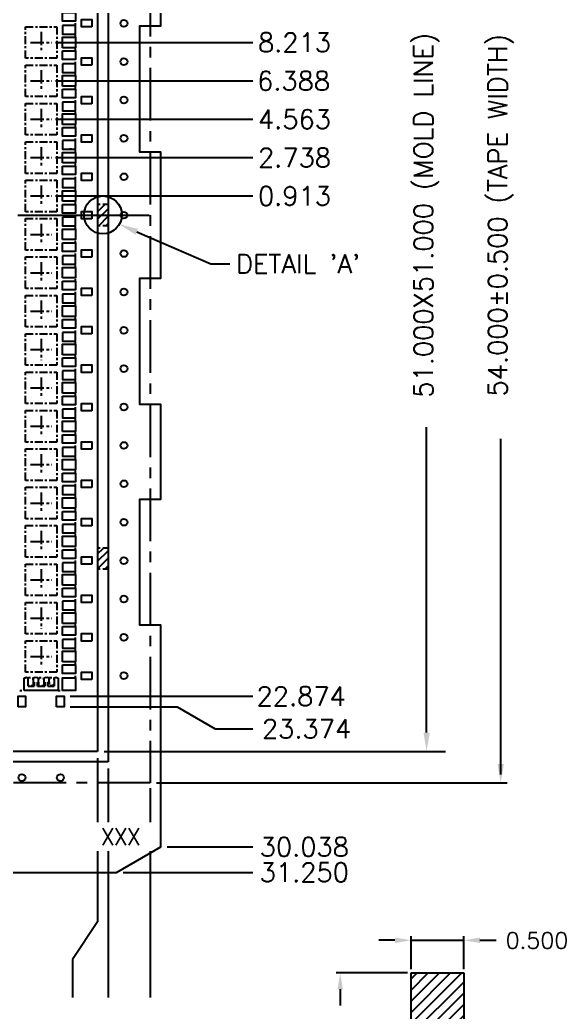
# Model space of a CAD drawing. Extents: x -116 to -15, y -123 to -4.
# Drawn here: x -40.78 to -14.79, y -82.95 to -35.76 of the extents above; entities that cross this region are included whole.
import ezdxf
from ezdxf.enums import TextEntityAlignment as Align

# ---------------------------------------------------------------- set-up
doc = ezdxf.new("R2010")
doc.units = 0
doc.header["$MEASUREMENT"] = 0
for name, pattern in [('CENTER', [2, 1.25, -0.25, 0.25, -0.25]), ('CENTERX2', [4, 2.5, -0.5, 0.5, -0.5]), ('HIDDEN', [0.375, 0.25, -0.125]), ('PHANTOM2', [1.25, 0.625, -0.125, 0.125, -0.125, 0.125, -0.125])]:
    doc.linetypes.add(name, pattern=pattern)
doc.layers.add('1', color=7, linetype='CONTINUOUS')
doc.layers.add('1D', color=4, linetype='CONTINUOUS')
doc.styles.get("Standard").update_dxf_attribs({"font": 'ROMANS.SHX'})

msp = doc.modelspace()

# ---------------------------------------------------------------- hatches: boundary and pattern name
at = {"layer": '1D', "linetype": 'ByBlock'}
h = msp.add_hatch(dxfattribs=at)
h.set_pattern_fill('ANSI31', color=256, scale=2, style=0)
h.set_pattern_definition([(45, (500.50223, 507.88547), (-0.176776695, 0.176776695), [])])
h.paths.add_polyline_path([(-88.074, -61.88), (-88.574, -61.88), (-88.574, -60.88), (-88.074, -60.88)])
h.paths.add_polyline_path([(-88.074, -29.22), (-88.574, -29.22), (-88.574, -28.22), (-88.074, -28.22)])
h.paths.add_polyline_path([(-88.074, -45.55), (-88.574, -45.55), (-88.574, -44.55), (-88.074, -44.55)])
h.paths.add_polyline_path([(-79.404, -19.55), (-79.404, -19.05), (-78.404, -19.05), (-78.404, -19.55)])
h.paths.add_polyline_path([(-46.744, -19.55), (-46.744, -19.05), (-45.744, -19.05), (-45.744, -19.55)])
h.paths.add_polyline_path([(-63.074, -19.55), (-63.074, -19.05), (-62.074, -19.05), (-62.074, -19.55)])
h.paths.add_polyline_path([(-37.074, -28.22), (-36.574, -28.22), (-36.574, -29.22), (-37.074, -29.22)])
h.paths.add_polyline_path([(-37.074, -60.88), (-36.574, -60.88), (-36.574, -61.88), (-37.074, -61.88)])
h.paths.add_polyline_path([(-37.074, -44.55), (-36.574, -44.55), (-36.574, -45.55), (-37.074, -45.55)])
h.paths.add_polyline_path([(-45.744, -70.55), (-45.744, -71.05), (-46.744, -71.05), (-46.744, -70.55)])
h.paths.add_polyline_path([(-78.404, -70.55), (-78.404, -71.05), (-79.404, -71.05), (-79.404, -70.55)])
h.paths.add_polyline_path([(-62.074, -70.55), (-62.074, -71.05), (-63.074, -71.05), (-63.074, -70.55)])
h = msp.add_hatch(dxfattribs=at)
h.set_pattern_fill('ANSI31', color=256, scale=3, style=0)
h.set_pattern_definition([(45, (1.05578, 4.43107), (-0.265165, 0.265165), [])])
h.paths.add_polyline_path([(-22.162, -88.584), (-22.162, -81.084), (-19.662, -81.084), (-19.662, -88.584)])

# ---------------------------------------------------------------- linework, layer by layer
at = {"layer": '1', "linetype": 'ByBlock'}
for p, q in [((-40.572, -67.648), (-40.572, -67.052)), ((-40.572, -67.052), (-40.511, -67.052)), ((-39.011, -67.052), (-38.95, -67.052)), ((-38.95, -67.052), (-38.95, -67.648)), ((-38.95, -67.648), (-40.572, -67.648))]:
    msp.add_line(p, q, dxfattribs=at)
at = {"layer": '1'}
for p, q in [((-40.386, -67.423), (-40.386, -67.128)), ((-40.386, -67.423), (-40.386, -67.448)), ((-40.386, -67.448), (-40.086, -67.448)), ((-40.136, -67.128), (-40.136, -67.263)), ((-40.136, -67.263), (-40.086, -67.263)), ((-39.936, -67.263), (-39.886, -67.263)), ((-39.936, -67.448), (-39.586, -67.448)), ((-39.886, -67.263), (-39.886, -67.128)), ((-39.636, -67.128), (-39.636, -67.263)), ((-39.636, -67.263), (-39.586, -67.263)), ((-39.436, -67.263), (-39.386, -67.263)), ((-39.436, -67.448), (-39.136, -67.448)), ((-39.386, -67.263), (-39.386, -67.128)), ((-39.136, -67.128), (-39.136, -67.448)), ((-39.136, -67.323), (-39.136, -67.448))]:
    msp.add_line(p, q, dxfattribs=at)
at = {"layer": '1', "linetype": 'Continuous'}
for p, q in [((-22.162, -88.584), (-22.162, -81.084)), ((-22.162, -81.084), (-19.662, -81.084)), ((-19.662, -81.084), (-19.662, -88.584))]:
    msp.add_line(p, q, dxfattribs=at)
at = {"layer": '1', "linetype": 'ByBlock'}
msp.add_lwpolyline([(-91.074, -76.3), (-36.174, -76.3), (-34.074, -75.088), (-34.074, -64.55), (-35.074, -64.55), (-35.074, -58.55), (-34.074, -58.55), (-34.074, -54.05), (-35.074, -54.05), (-35.074, -48.05), (-34.074, -48.05), (-34.074, -42.05), (-35.074, -42.05), (-35.074, -36.05), (-34.074, -36.05), (-34.074, -31.55), (-35.074, -31.55), (-35.074, -25.55), (-34.074, -25.55), (-34.074, -15.013), (-36.174, -13.8), (-91.074, -13.8)], dxfattribs=at)
for points in [[(-36.574, -71.05), (-88.574, -71.05), (-88.574, -19.05), (-36.574, -19.05)], [(-37.074, -70.55), (-88.074, -70.55), (-88.074, -19.55), (-37.074, -19.55)], [(-38.747, -35.413), (-38.126, -35.413), (-38.126, -35.824), (-38.747, -35.824)], [(-37.35, -36.1), (-37.85, -36.1), (-37.85, -35.75), (-37.35, -35.75)], [(-38.747, -36.027), (-38.747, -36.438), (-38.126, -36.438), (-38.126, -36.027)], [(-38.747, -37.088), (-38.747, -36.588), (-38.126, -36.588), (-38.126, -37.088)], [(-38.747, -37.238), (-38.126, -37.238), (-38.126, -37.649), (-38.747, -37.649)], [(-37.35, -37.925), (-37.85, -37.925), (-37.85, -37.575), (-37.35, -37.575)], [(-38.747, -37.852), (-38.747, -38.263), (-38.126, -38.263), (-38.126, -37.852)], [(-38.747, -38.913), (-38.747, -38.413), (-38.126, -38.413), (-38.126, -38.913)], [(-38.747, -39.063), (-38.126, -39.063), (-38.126, -39.474), (-38.747, -39.474)], [(-37.35, -39.75), (-37.85, -39.75), (-37.85, -39.4), (-37.35, -39.4)], [(-38.747, -39.677), (-38.747, -40.088), (-38.126, -40.088), (-38.126, -39.677)], [(-38.747, -40.738), (-38.747, -40.238), (-38.126, -40.238), (-38.126, -40.738)], [(-38.747, -40.888), (-38.126, -40.888), (-38.126, -41.299), (-38.747, -41.299)], [(-38.747, -41.502), (-38.747, -41.913), (-38.126, -41.913), (-38.126, -41.502)], [(-37.35, -41.575), (-37.85, -41.575), (-37.85, -41.225), (-37.35, -41.225)], [(-38.747, -42.563), (-38.747, -42.063), (-38.126, -42.063), (-38.126, -42.563)], [(-38.747, -42.713), (-38.126, -42.713), (-38.126, -43.124), (-38.747, -43.124)], [(-38.747, -43.327), (-38.747, -43.738), (-38.126, -43.738), (-38.126, -43.327)], [(-37.35, -43.4), (-37.85, -43.4), (-37.85, -43.05), (-37.35, -43.05)], [(-38.747, -44.388), (-38.747, -43.888), (-38.126, -43.888), (-38.126, -44.388)], [(-38.747, -44.538), (-38.126, -44.538), (-38.126, -44.949), (-38.747, -44.949)], [(-38.747, -45.152), (-38.747, -45.563), (-38.126, -45.563), (-38.126, -45.152)], [(-37.35, -45.225), (-37.85, -45.225), (-37.85, -44.875), (-37.35, -44.875)], [(-38.747, -46.213), (-38.747, -45.713), (-38.126, -45.713), (-38.126, -46.213)], [(-38.747, -46.363), (-38.126, -46.363), (-38.126, -46.774), (-38.747, -46.774)], [(-37.35, -47.05), (-37.85, -47.05), (-37.85, -46.7), (-37.35, -46.7)], [(-38.747, -46.977), (-38.747, -47.388), (-38.126, -47.388), (-38.126, -46.977)], [(-38.747, -48.038), (-38.747, -47.538), (-38.126, -47.538), (-38.126, -48.038)], [(-38.747, -48.188), (-38.126, -48.188), (-38.126, -48.599), (-38.747, -48.599)], [(-37.35, -48.875), (-37.85, -48.875), (-37.85, -48.525), (-37.35, -48.525)], [(-38.747, -48.802), (-38.747, -49.213), (-38.126, -49.213), (-38.126, -48.802)], [(-38.747, -49.863), (-38.747, -49.363), (-38.126, -49.363), (-38.126, -49.863)], [(-38.747, -50.013), (-38.126, -50.013), (-38.126, -50.424), (-38.747, -50.424)], [(-37.35, -50.7), (-37.85, -50.7), (-37.85, -50.35), (-37.35, -50.35)], [(-38.747, -50.627), (-38.747, -51.038), (-38.126, -51.038), (-38.126, -50.627)], [(-38.747, -51.688), (-38.747, -51.188), (-38.126, -51.188), (-38.126, -51.688)], [(-38.747, -51.838), (-38.126, -51.838), (-38.126, -52.249), (-38.747, -52.249)], [(-37.35, -52.525), (-37.85, -52.525), (-37.85, -52.175), (-37.35, -52.175)], [(-38.747, -52.452), (-38.747, -52.863), (-38.126, -52.863), (-38.126, -52.452)], [(-38.747, -53.513), (-38.747, -53.013), (-38.126, -53.013), (-38.126, -53.513)], [(-38.747, -53.663), (-38.126, -53.663), (-38.126, -54.074), (-38.747, -54.074)], [(-37.35, -54.35), (-37.85, -54.35), (-37.85, -54), (-37.35, -54)], [(-38.747, -54.277), (-38.747, -54.688), (-38.126, -54.688), (-38.126, -54.277)], [(-38.747, -55.338), (-38.747, -54.838), (-38.126, -54.838), (-38.126, -55.338)], [(-38.747, -55.488), (-38.126, -55.488), (-38.126, -55.899), (-38.747, -55.899)], [(-38.747, -56.102), (-38.747, -56.513), (-38.126, -56.513), (-38.126, -56.102)], [(-37.35, -56.175), (-37.85, -56.175), (-37.85, -55.825), (-37.35, -55.825)], [(-38.747, -57.163), (-38.747, -56.663), (-38.126, -56.663), (-38.126, -57.163)], [(-38.747, -57.313), (-38.126, -57.313), (-38.126, -57.724), (-38.747, -57.724)], [(-38.747, -57.927), (-38.747, -58.338), (-38.126, -58.338), (-38.126, -57.927)], [(-37.35, -58), (-37.85, -58), (-37.85, -57.65), (-37.35, -57.65)], [(-38.747, -58.988), (-38.747, -58.488), (-38.126, -58.488), (-38.126, -58.988)], [(-38.747, -59.138), (-38.126, -59.138), (-38.126, -59.549), (-38.747, -59.549)], [(-38.747, -59.752), (-38.747, -60.163), (-38.126, -60.163), (-38.126, -59.752)], [(-37.35, -59.825), (-37.85, -59.825), (-37.85, -59.475), (-37.35, -59.475)], [(-38.747, -60.813), (-38.747, -60.313), (-38.126, -60.313), (-38.126, -60.813)], [(-38.747, -60.963), (-38.126, -60.963), (-38.126, -61.374), (-38.747, -61.374)], [(-37.35, -61.65), (-37.85, -61.65), (-37.85, -61.3), (-37.35, -61.3)], [(-38.747, -61.577), (-38.747, -61.988), (-38.126, -61.988), (-38.126, -61.577)], [(-38.747, -62.638), (-38.747, -62.138), (-38.126, -62.138), (-38.126, -62.638)], [(-38.747, -62.788), (-38.126, -62.788), (-38.126, -63.199), (-38.747, -63.199)], [(-37.35, -63.475), (-37.85, -63.475), (-37.85, -63.125), (-37.35, -63.125)], [(-38.747, -63.402), (-38.747, -63.813), (-38.126, -63.813), (-38.126, -63.402)], [(-38.747, -64.463), (-38.747, -63.963), (-38.126, -63.963), (-38.126, -64.463)], [(-38.747, -64.613), (-38.126, -64.613), (-38.126, -65.024), (-38.747, -65.024)], [(-37.35, -65.3), (-37.85, -65.3), (-37.85, -64.95), (-37.35, -64.95)], [(-38.747, -65.227), (-38.747, -65.638), (-38.126, -65.638), (-38.126, -65.227)], [(-38.747, -66.288), (-38.747, -65.788), (-38.126, -65.788), (-38.126, -66.288)], [(-38.747, -66.438), (-38.126, -66.438), (-38.126, -66.849), (-38.747, -66.849)], [(-37.35, -67.125), (-37.85, -67.125), (-37.85, -66.775), (-37.35, -66.775)], [(-38.126, -67.052), (-38.126, -67.648), (-38.747, -67.648), (-38.747, -67.052)], [(-40.849, -68.424), (-40.849, -67.924), (-40.499, -67.924), (-40.499, -68.424)], [(-39.024, -68.424), (-39.024, -67.924), (-38.674, -67.924), (-38.674, -68.424)]]:
    msp.add_lwpolyline(points, close=True, dxfattribs=at)
at = {"layer": '1'}
for points in [[(-40.086, -67.263), (-40.086, -67.448)], [(-39.936, -67.448), (-39.936, -67.263)], [(-39.586, -67.263), (-39.586, -67.448)], [(-39.436, -67.448), (-39.436, -67.263)]]:
    msp.add_lwpolyline(points, dxfattribs=at)
for centre in [(-35.824, -35.925), (-35.824, -37.75), (-35.824, -39.575), (-35.824, -41.4), (-35.824, -43.225), (-35.824, -45.05), (-35.824, -46.875), (-35.824, -48.7), (-35.824, -50.525), (-35.824, -52.35), (-35.824, -54.175), (-35.824, -56), (-35.824, -57.825), (-35.824, -59.65), (-35.824, -61.475), (-35.824, -63.3), (-35.824, -65.125), (-35.824, -66.95), (-40.674, -71.8), (-38.849, -71.8)]:
    msp.add_circle(centre, 0.163, dxfattribs=at)
for centre, start, end in [((-40.461, -67.127), 326.4668, 123.5996), ((-40.061, -67.127), 56.4004, 213.5332), ((-39.961, -67.127), 326.4668, 123.5996), ((-39.561, -67.127), 56.4004, 213.5332), ((-39.461, -67.127), 326.4668, 123.5996), ((-39.061, -67.127), 56.4004, 213.5332)]:
    msp.add_arc(centre, 0.0901, start, end, dxfattribs=at)
at = {"layer": '1D', "color": 2, "linetype": 'CENTERX2'}
for p, q in [((-34.574, -18.05), (-34.574, -72.05)), ((-34.574, -72.05), (-91.074, -72.05))]:
    msp.add_line(p, q, dxfattribs=at)
at = {"layer": '1D', "linetype": 'HIDDEN', "ltscale": 0.4}
for p, q in [((-38.126, -36.027), (-38.126, -35.824)), ((-38.126, -36.027), (-38.126, -35.824)), ((-38.126, -36.588), (-38.126, -36.438)), ((-38.126, -37.238), (-38.126, -37.088)), ((-38.126, -37.852), (-38.126, -37.649)), ((-38.126, -37.852), (-38.126, -37.649)), ((-38.126, -38.413), (-38.126, -38.263)), ((-38.126, -39.063), (-38.126, -38.913)), ((-38.126, -39.677), (-38.126, -39.474)), ((-38.126, -39.677), (-38.126, -39.474)), ((-38.126, -40.238), (-38.126, -40.088)), ((-38.126, -40.888), (-38.126, -40.738)), ((-38.126, -41.502), (-38.126, -41.299)), ((-38.126, -41.502), (-38.126, -41.299)), ((-38.311, -41.913), (-38.461, -41.913)), ((-38.126, -42.063), (-38.126, -41.913)), ((-38.561, -42.713), (-38.311, -42.713)), ((-38.126, -42.713), (-38.126, -42.563)), ((-38.126, -43.327), (-38.126, -43.124)), ((-38.126, -43.327), (-38.126, -43.124)), ((-38.126, -43.888), (-38.126, -43.738)), ((-38.126, -44.538), (-38.126, -44.388)), ((-38.126, -45.152), (-38.126, -44.949)), ((-38.126, -45.152), (-38.126, -44.949)), ((-38.126, -45.713), (-38.126, -45.563)), ((-38.126, -46.363), (-38.126, -46.213)), ((-38.126, -46.977), (-38.126, -46.774)), ((-38.126, -46.977), (-38.126, -46.774)), ((-38.126, -47.538), (-38.126, -47.388)), ((-38.126, -48.188), (-38.126, -48.038)), ((-38.126, -48.802), (-38.126, -48.599)), ((-38.126, -48.802), (-38.126, -48.599)), ((-38.126, -49.363), (-38.126, -49.213)), ((-38.126, -50.013), (-38.126, -49.863)), ((-38.126, -50.627), (-38.126, -50.424)), ((-38.126, -50.627), (-38.126, -50.424)), ((-38.126, -51.188), (-38.126, -51.038)), ((-38.126, -51.838), (-38.126, -51.688)), ((-38.126, -52.452), (-38.126, -52.249)), ((-38.126, -52.452), (-38.126, -52.249)), ((-38.126, -53.013), (-38.126, -52.863)), ((-38.126, -53.663), (-38.126, -53.513)), ((-38.126, -54.277), (-38.126, -54.074)), ((-38.126, -54.277), (-38.126, -54.074)), ((-38.126, -54.838), (-38.126, -54.688)), ((-38.126, -55.488), (-38.126, -55.338)), ((-38.126, -56.102), (-38.126, -55.899)), ((-38.126, -56.102), (-38.126, -55.899)), ((-38.126, -56.663), (-38.126, -56.513)), ((-38.126, -57.313), (-38.126, -57.163)), ((-38.126, -57.927), (-38.126, -57.724)), ((-38.126, -57.927), (-38.126, -57.724)), ((-38.126, -58.488), (-38.126, -58.338)), ((-38.126, -59.138), (-38.126, -58.988)), ((-38.126, -59.752), (-38.126, -59.549)), ((-38.126, -59.752), (-38.126, -59.549)), ((-38.126, -60.313), (-38.126, -60.163)), ((-38.126, -60.963), (-38.126, -60.813)), ((-38.126, -61.577), (-38.126, -61.374)), ((-38.126, -61.577), (-38.126, -61.374)), ((-38.126, -62.138), (-38.126, -61.988)), ((-38.126, -62.788), (-38.126, -62.638)), ((-38.126, -63.402), (-38.126, -63.199)), ((-38.126, -63.402), (-38.126, -63.199)), ((-38.126, -63.963), (-38.126, -63.813)), ((-38.126, -64.613), (-38.126, -64.463)), ((-38.126, -65.227), (-38.126, -65.024)), ((-38.126, -65.227), (-38.126, -65.024)), ((-38.126, -65.788), (-38.126, -65.638)), ((-38.126, -66.438), (-38.126, -66.288)), ((-38.126, -67.052), (-38.126, -66.849)), ((-40.775, -67.648), (-40.572, -67.648)), ((-38.95, -67.648), (-38.747, -67.648))]:
    msp.add_line(p, q, dxfattribs=at)
at = {"layer": '1D', "linetype": 'CENTER', "ltscale": 0.5}
for p, q in [((-39.761, -36.337), (-39.761, -37.339)), ((-40.262, -36.838), (-39.26, -36.838)), ((-39.761, -38.162), (-39.761, -39.164)), ((-40.262, -38.663), (-39.26, -38.663)), ((-39.761, -39.987), (-39.761, -40.989)), ((-40.262, -40.488), (-39.26, -40.488)), ((-39.761, -41.812), (-39.761, -42.814)), ((-40.262, -42.313), (-39.26, -42.313)), ((-39.761, -43.637), (-39.761, -44.639)), ((-40.262, -44.138), (-39.26, -44.138)), ((-39.761, -45.462), (-39.761, -46.464)), ((-40.262, -45.963), (-39.26, -45.963)), ((-39.761, -47.287), (-39.761, -48.289)), ((-40.262, -47.788), (-39.26, -47.788)), ((-39.761, -49.112), (-39.761, -50.114)), ((-40.262, -49.613), (-39.26, -49.613)), ((-39.761, -50.937), (-39.761, -51.939)), ((-40.262, -51.438), (-39.26, -51.438)), ((-39.761, -52.762), (-39.761, -53.764)), ((-40.262, -53.263), (-39.26, -53.263)), ((-39.761, -54.587), (-39.761, -55.589)), ((-40.262, -55.088), (-39.26, -55.088)), ((-39.761, -56.412), (-39.761, -57.414)), ((-40.262, -56.913), (-39.26, -56.913)), ((-39.761, -58.237), (-39.761, -59.239)), ((-40.262, -58.738), (-39.26, -58.738)), ((-39.761, -60.062), (-39.761, -61.064)), ((-40.262, -60.563), (-39.26, -60.563)), ((-39.761, -61.887), (-39.761, -62.889)), ((-40.262, -62.388), (-39.26, -62.388)), ((-39.761, -63.712), (-39.761, -64.714)), ((-40.262, -64.213), (-39.26, -64.213)), ((-39.761, -65.537), (-39.761, -66.539)), ((-40.262, -66.038), (-39.26, -66.038))]:
    msp.add_line(p, q, dxfattribs=at)
at = {"layer": '1D', "linetype": 'ByBlock'}
for p, q in [((-39.086, -36.838), (-29.686, -36.838)), ((-39.086, -38.663), (-29.686, -38.663)), ((-39.086, -40.488), (-29.686, -40.488)), ((-39.086, -42.313), (-29.686, -42.313)), ((-39.086, -44.138), (-29.686, -44.138))]:
    msp.add_line(p, q, dxfattribs=at)
at = {"layer": '1D', "linetype": 'HIDDEN'}
for p, q in [((-36.574, -44.55), (-37.074, -44.55)), ((-36.574, -45.55), (-37.074, -45.55)), ((-36.574, -60.88), (-37.074, -60.88)), ((-36.574, -61.88), (-37.074, -61.88))]:
    msp.add_line(p, q, dxfattribs=at)
at = {"layer": '1D', "linetype": 'PHANTOM2', "ltscale": 10}
msp.add_line((-90.874, -45.05), (-34.274, -45.05), dxfattribs=at)
at = {"layer": '1D'}
for p, q in [((-21.428, -69.65), (-21.428, -55.124)), ((-17.902, -71.65), (-17.902, -55.679)), ((-38.374, -67.924), (-29.686, -67.924)), ((-38.374, -68.424), (-33.286, -68.424)), ((-33.286, -68.424), (-31.486, -69.475)), ((-31.486, -69.475), (-29.686, -69.475)), ((-36.761, -70.55), (-20.528, -70.55)), ((-37.074, -70.863), (-37.074, -73.912)), ((-36.574, -71.363), (-36.574, -73.912)), ((-34.274, -72.05), (-17.602, -72.05)), ((-34.574, -72.29), (-34.574, -73.912)), ((-37.074, -75.288), (-37.074, -78.65)), ((-36.574, -75.288), (-36.574, -82.25)), ((-34.574, -75.288), (-34.574, -82.25)), ((-33.761, -75.088), (-29.686, -75.088)), ((-35.861, -76.3), (-29.686, -76.3)), ((-37.074, -78.65), (-38.274, -80.45)), ((-22.162, -79.53), (-19.662, -79.53)), ((-38.274, -80.45), (-38.274, -82.25))]:
    msp.add_line(p, q, dxfattribs=at)
at = {"layer": '1D', "linetype": 'HIDDEN', "ltscale": 0.3}
for p, q in [((-40.386, -67.128), (-40.361, -67.037)), ((-40.136, -67.423), (-40.386, -67.423)), ((-40.361, -67.037), (-40.161, -67.037)), ((-40.161, -67.037), (-40.136, -67.128)), ((-40.136, -67.263), (-40.136, -67.423)), ((-39.886, -67.128), (-39.861, -67.037)), ((-39.886, -67.263), (-39.886, -67.423)), ((-39.636, -67.423), (-39.886, -67.423)), ((-39.861, -67.037), (-39.661, -67.037)), ((-39.661, -67.037), (-39.636, -67.128)), ((-39.636, -67.263), (-39.636, -67.423)), ((-39.386, -67.128), (-39.361, -67.037)), ((-39.386, -67.263), (-39.386, -67.423)), ((-39.236, -67.423), (-39.386, -67.423)), ((-39.361, -67.037), (-39.161, -67.037)), ((-39.236, -67.423), (-39.136, -67.323)), ((-39.161, -67.037), (-39.136, -67.128))]:
    msp.add_line(p, q, dxfattribs=at)
at = {"layer": '1D', "linetype": 'Continuous'}
for p, q in [((-22.934, -79.53), (-23.706, -79.53)), ((-22.162, -80.903), (-22.162, -79.337)), ((-19.662, -80.903), (-19.662, -79.337)), ((-18.89, -79.53), (-18.118, -79.53)), ((-22.329, -81.084), (-25.729, -81.084)), ((-25.536, -81.856), (-25.536, -82.628))]:
    msp.add_line(p, q, dxfattribs=at)
at = {"layer": '1D', "color": 2, "linetype": 'CENTER', "ltscale": 0.3}
for points in [[(-40.511, -36.088), (-39.011, -36.088), (-39.011, -37.588), (-40.511, -37.588)], [(-40.511, -37.913), (-39.011, -37.913), (-39.011, -39.413), (-40.511, -39.413)], [(-40.511, -39.738), (-39.011, -39.738), (-39.011, -41.238), (-40.511, -41.238)], [(-40.511, -41.563), (-39.011, -41.563), (-39.011, -43.063), (-40.511, -43.063)], [(-40.511, -43.388), (-39.011, -43.388), (-39.011, -44.888), (-40.511, -44.888)], [(-40.511, -45.213), (-39.011, -45.213), (-39.011, -46.713), (-40.511, -46.713)], [(-40.511, -47.038), (-39.011, -47.038), (-39.011, -48.538), (-40.511, -48.538)], [(-40.511, -48.863), (-39.011, -48.863), (-39.011, -50.363), (-40.511, -50.363)], [(-40.511, -50.688), (-39.011, -50.688), (-39.011, -52.188), (-40.511, -52.188)], [(-40.511, -52.513), (-39.011, -52.513), (-39.011, -54.013), (-40.511, -54.013)], [(-40.511, -54.338), (-39.011, -54.338), (-39.011, -55.838), (-40.511, -55.838)], [(-40.511, -56.163), (-39.011, -56.163), (-39.011, -57.663), (-40.511, -57.663)], [(-40.511, -57.988), (-39.011, -57.988), (-39.011, -59.488), (-40.511, -59.488)], [(-40.511, -59.813), (-39.011, -59.813), (-39.011, -61.313), (-40.511, -61.313)], [(-40.511, -61.638), (-39.011, -61.638), (-39.011, -63.138), (-40.511, -63.138)], [(-40.511, -63.463), (-39.011, -63.463), (-39.011, -64.963), (-40.511, -64.963)], [(-40.511, -65.288), (-39.011, -65.288), (-39.011, -66.788), (-40.511, -66.788)]]:
    msp.add_lwpolyline(points, close=True, dxfattribs=at)
at = {"layer": '1D', "linetype": 'ByBlock'}
msp.add_lwpolyline([(-35.215, -45.84), (-31.692, -47.364), (-30.792, -47.364)], dxfattribs=at)
msp.add_circle((-36.824, -45.038), 0.9, dxfattribs=at)
for points in [[(-35.275, -45.977), (-36.041, -45.482), (-35.155, -45.702)], [(-18.052, -71.15), (-17.752, -71.15), (-17.902, -72.05)]]:
    msp.add_solid(points, dxfattribs=at)
at = {"layer": '1D'}
msp.add_solid([(-21.578, -69.65), (-21.278, -69.65), (-21.428, -70.55)], dxfattribs=at)
at = {"layer": '1D', "linetype": 'Continuous'}
for points in [[(-22.934, -79.659), (-22.934, -79.401), (-22.162, -79.53)], [(-18.89, -79.659), (-18.89, -79.401), (-19.662, -79.53)], [(-25.665, -81.856), (-25.408, -81.856), (-25.536, -81.084)]]:
    msp.add_solid(points, dxfattribs=at)

# ---------------------------------------------------------------- texts
at = {"layer": '1D'}
for s, p in [('8.213', (-29.446, -37.288)), ('6.388', (-29.489, -39.113)), ('4.563', (-29.446, -40.938)), ('2.738', (-29.446, -42.763)), ('0.913', (-29.446, -44.588)), ('22.874', (-29.515, -68.374))]:
    msp.add_text(s, height=0.9, dxfattribs=at).set_placement(p)
for s, p in [('30.038', (-29.365, -75.538)), ('31.250', (-29.365, -76.75))]:
    msp.add_text(s, height=0.9, rotation=360, dxfattribs=at).set_placement(p)
at = {"layer": '1D', "linetype": 'Continuous'}
msp.add_text('0.500', height=0.772, dxfattribs=at).set_placement((-16.18, -79.54), align=Align.MIDDLE_CENTER)
at = {"layer": '1D', "insert": (-21.428, -45.05), "char_height": 0.9, "attachment_point": 5, "rotation": 90}
msp.add_mtext('51.000X51.000 (MOLD LINE)', dxfattribs=at)
at = {"layer": '1D', "linetype": 'ByBlock', "insert": (-17.902, -45.05), "char_height": 0.9, "attachment_point": 5, "rotation": 90}
msp.add_mtext('\\A1;54.000%%P0.500 (TAPE WIDTH)', dxfattribs=at)
at = {"layer": '1D', "linetype": 'ByBlock', "char_height": 0.9}
for s, insert, attachment_point in [("\\A1;DETAIL 'A'", (-30.492, -46.914), 1), ('\\A1;23.374', (-27.136, -69.475), 5)]:
    msp.add_mtext(s, dxfattribs=dict(at, insert=insert, attachment_point=attachment_point))
at = {"layer": '1D', "color": 4, "linetype": 'Continuous', "insert": (-36.002, -74.6), "char_height": 0.8, "attachment_point": 5}
msp.add_mtext('{\\T0.9;XXX   }', dxfattribs=at)

doc.saveas('drawing.dxf')
